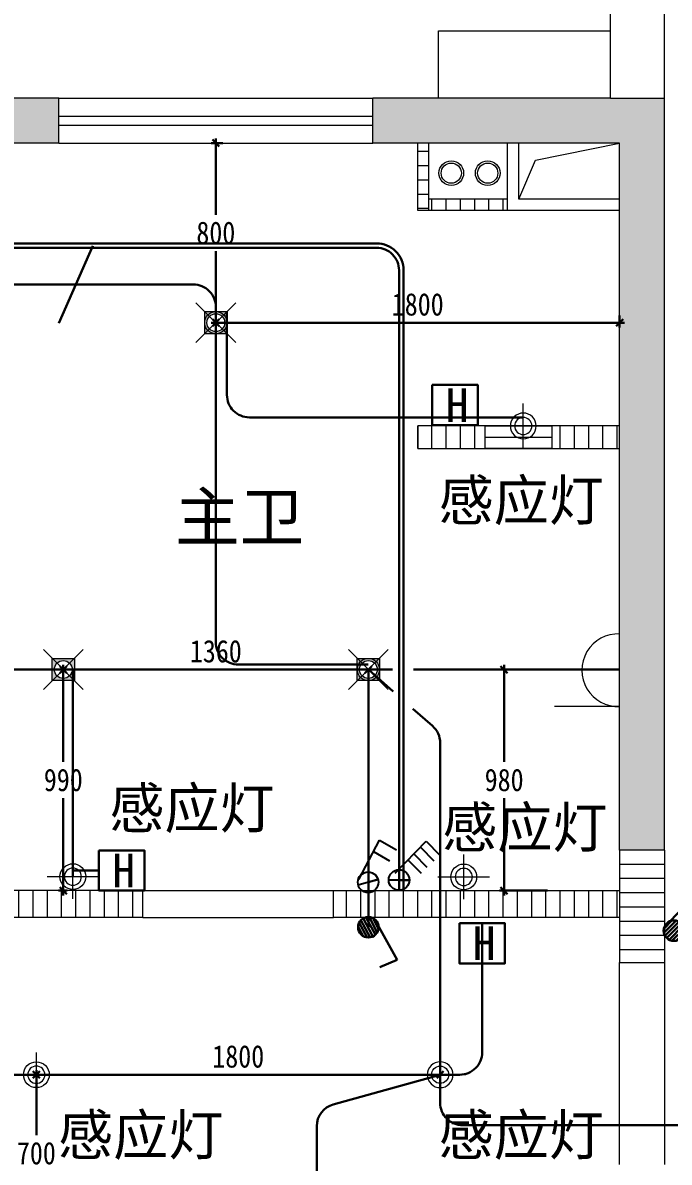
# Model space of a CAD drawing. Header units: millimetres. Extents: x -41640 to 3079702, y -5257903 to 68462.
# Drawn here: x 10322 to 13204, y 44881 to 49956 of the extents above; entities that cross this region are included whole.
import ezdxf

# ---------------------------------------------------------------- set-up
doc = ezdxf.new("R2010")
doc.units = ezdxf.units.MM
doc.header["$LTSCALE"] = 10
doc.linetypes.add('ACAD_ISO04W100', pattern=[30.5, 24, -3, 0.5, -3])
doc.linetypes.add('CONTINOUS', pattern=[0])
doc.layers.get('0').update_dxf_attribs({"color": 255})
doc.layers.get('Defpoints').update_dxf_attribs({"color": 255})
for name, color, linetype, lineweight in [('1灯位开关布线图', 1, 'Continuous', 30), ('1灯位开关布置图', 5, 'Continuous', 30), ('1灯具', 2, 'Continuous', 30), ('1综合天花【灯具图层】', 50, 'Continuous', 13), ('标注', 250, 'Continuous', 0), ('浅线', 251, 'CONTINOUS', 0), ('灯具', 52, 'Continuous', 0)]:
    doc.layers.add(name, color=color, linetype=linetype, lineweight=lineweight)
doc.layers.add('2323', color=4, linetype='Continuous')
doc.layers.add('A轴线', color=82, linetype='ACAD_ISO04W100')
doc.styles.add('(图框)宋体', font='', dxfattribs={"width": 0.8})
doc.styles.get("Standard").update_dxf_attribs({"font": ''})
doc.styles.add('夏建东', font='', dxfattribs={"width": 0.85})
doc.styles.add('宋体', font='', dxfattribs={"height": 2.5})
doc.styles.add('标注', font='', dxfattribs={"height": 60})
doc.styles.add('邓林', font='simhei.ttf')
doc.styles.get('(图框)宋体').set_extended_font_data('SimSun')
doc.styles.get('Standard').set_extended_font_data('SimSun')
doc.styles.get('夏建东').set_extended_font_data('SimSun')
doc.styles.get('宋体').set_extended_font_data('SimSun')
doc.styles.get('标注').set_extended_font_data('SimSun')
doc.dimstyles.new('g', dxfattribs={"dimtxt": 100, "dimasz": 31, "dimexe": 21, "dimexo": 30, "dimgap": 31, "dimtad": 1, "dimtih": 1, "dimtoh": 1, "dimdec": 0, "dimrnd": 10, "dimdsep": 46, "dimtxsty": '夏建东', "dimblk": 'OBLIQUE', "dimcen": 2.5, "dimdle": 21, "dimclrd": 5, "dimclre": 5, "dimclrt": 5, "dimadec": 0, "dimazin": 0, "dimtfac": 1, "dimtdec": 0, "dimtmove": 2, "dimatfit": 3, "dimldrblk": 'DOT', "dimfxl": 300, "dimlwd": -1, "dimlwe": -1, "dimarcsym": 1})
doc.dimstyles.get("Standard").update_dxf_attribs({"dimtxt": 0.18, "dimasz": 0.18, "dimexe": 0.18, "dimexo": 0.0625, "dimgap": 0.09, "dimtad": 0, "dimtih": 1, "dimtoh": 1, "dimdec": 4, "dimzin": 0, "dimdsep": 46, "dimtxsty": 'Standard', "dimcen": 0.09, "dimadec": 0, "dimazin": 0, "dimtfac": 1, "dimtdec": 4, "dimtofl": 0, "dimtmove": 0, "dimatfit": 3, "dimfxl": 1, "dimtolj": 1, "dimtzin": 0, "dimarcsym": 0})
pattern_1 = [(180, (-3246102.35, 3453682.334), (-1e-14, -63.5), [])]
pattern_2 = [(90, (-3246102.35, 3453682.334), (-63.5, 1e-14), [])]

# ---------------------------------------------------------------- blocks, each defined once
blk = doc.blocks.new('_Oblique')
at = {"color": 0, "linetype": 'ByBlock', "lineweight": -2}
blk.add_line((-0.5, -0.5), (0.5, 0.5), dxfattribs=at)
blk = doc.blocks.new('*D194')
at = {"layer": '1灯位开关布置图', "color": 5}
for p, q in [((11182.6, 48652), (11182.6, 48599.4)), ((12982.6, 48652), (12982.6, 48599.4)), ((11161.6, 48620.4), (13003.6, 48620.4))]:
    blk.add_line(p, q, dxfattribs=at)
at = {"layer": 'Defpoints', "color": 0, "lineweight": 30}
for p in [(11182.6, 48682), (12982.6, 48682), (12982.6, 48620.4)]:
    blk.add_point(p, dxfattribs=at)
at = {"layer": '1灯位开关布置图', "color": 5, "xscale": 31, "yscale": 31, "zscale": 31, "rotation": 180}
blk.add_blockref('_Oblique', (11182.6, 48620.4), dxfattribs=at)
at = {"layer": '1灯位开关布置图', "color": 5, "xscale": 31, "yscale": 31, "zscale": 31}
blk.add_blockref('_Oblique', (12982.6, 48620.4), dxfattribs=at)
at = {"layer": '1灯位开关布置图', "color": 5, "insert": (12082.6, 48701.4), "char_height": 100, "attachment_point": 5, "style": '夏建东'}
blk.add_mtext('1800', dxfattribs=at)
blk = doc.blocks.new('_Dot')
at = {"color": 0, "linetype": 'ByBlock', "lineweight": -2}
blk.add_line((-0.5, 0), (-1, 0), dxfattribs=at)
at = {"color": 0, "linetype": 'ByBlock', "const_width": 0.5}
blk.add_lwpolyline([(-0.25, 0, 1), (0.25, 0, 1)], format="xyb", close=True, dxfattribs=at)
blk = doc.blocks.new('*D195')
at = {"layer": '1灯位开关布置图', "color": 5}
for p, q in [((11182.6, 49441.4), (11182.6, 49101.4)), ((11214.2, 49420.4), (11161.6, 49420.4)), ((11182.6, 48599.4), (11182.6, 48939.4)), ((11214.2, 48620.4), (11161.6, 48620.4))]:
    blk.add_line(p, q, dxfattribs=at)
at = {"layer": 'Defpoints', "color": 0, "lineweight": 30}
for p in [(11182.6, 49420.4), (11244.2, 49420.4), (11244.2, 48620.4)]:
    blk.add_point(p, dxfattribs=at)
at = {"layer": '1灯位开关布置图', "color": 5, "xscale": 31, "yscale": 31, "zscale": 31}
for p, rotation in [((11182.6, 49420.4), 90), ((11182.6, 48620.4), 270)]:
    blk.add_blockref('_Oblique', p, dxfattribs=dict(at, rotation=rotation))
at = {"layer": '1灯位开关布置图', "color": 5, "insert": (11182.6, 49020.4), "char_height": 100, "attachment_point": 5, "style": '夏建东'}
blk.add_mtext('800', dxfattribs=at)
blk = doc.blocks.new('*D360')
at = {"layer": '1灯位开关布置图', "color": 5}
for p, q in [((10481.6, 47075.4), (11883.6, 47075.4)), ((10502.6, 47045.4), (10502.6, 47054.4)), ((11862.6, 47045.4), (11862.6, 47054.4))]:
    blk.add_line(p, q, dxfattribs=at)
at = {"layer": 'Defpoints', "color": 0, "lineweight": 30}
for p in [(10502.6, 47075.4), (11862.6, 47075.4), (11862.6, 47075.4)]:
    blk.add_point(p, dxfattribs=at)
at = {"layer": '1灯位开关布置图', "color": 5, "xscale": 31, "yscale": 31, "zscale": 31, "rotation": 180}
blk.add_blockref('_Oblique', (10502.6, 47075.4), dxfattribs=at)
at = {"layer": '1灯位开关布置图', "color": 5, "xscale": 31, "yscale": 31, "zscale": 31}
blk.add_blockref('_Oblique', (11862.6, 47075.4), dxfattribs=at)
at = {"layer": '1灯位开关布置图', "color": 5, "insert": (11182.6, 47156.4), "char_height": 100, "attachment_point": 5, "style": '夏建东'}
blk.add_mtext('1360', dxfattribs=at)
blk = doc.blocks.new('*D361')
at = {"layer": '1灯位开关布置图', "color": 5}
for p, q in [((10523.6, 47075.4), (9261.6, 47075.4)), ((9282.6, 47045.4), (9282.6, 47054.4)), ((10502.6, 47045.4), (10502.6, 47054.4))]:
    blk.add_line(p, q, dxfattribs=at)
at = {"layer": 'Defpoints', "color": 0, "lineweight": 30}
for p in [(9282.6, 47075.4), (9282.6, 47075.4), (10502.6, 47075.4)]:
    blk.add_point(p, dxfattribs=at)
at = {"layer": '1灯位开关布置图', "color": 5, "xscale": 31, "yscale": 31, "zscale": 31, "rotation": 180}
blk.add_blockref('_Oblique', (9282.6, 47075.4), dxfattribs=at)
at = {"layer": '1灯位开关布置图', "color": 5, "xscale": 31, "yscale": 31, "zscale": 31}
blk.add_blockref('_Oblique', (10502.6, 47075.4), dxfattribs=at)
at = {"layer": '1灯位开关布置图', "color": 5, "insert": (9892.6, 47156.4), "char_height": 100, "attachment_point": 5, "style": '夏建东'}
blk.add_mtext('1220', dxfattribs=at)
blk = doc.blocks.new('*D196')
at = {"layer": '1灯位开关布置图', "color": 5}
for p, q in [((10519.9, 47075.4), (10481.6, 47075.4)), ((10502.6, 47096.4), (10502.6, 46663.9)), ((10502.6, 46069.4), (10502.6, 46501.9)), ((10519.9, 46090.4), (10481.6, 46090.4))]:
    blk.add_line(p, q, dxfattribs=at)
at = {"layer": 'Defpoints', "color": 0, "lineweight": 30}
for p in [(10549.9, 47075.4), (10502.6, 46090.4), (10549.9, 46090.4)]:
    blk.add_point(p, dxfattribs=at)
at = {"layer": '1灯位开关布置图', "color": 5, "xscale": 31, "yscale": 31, "zscale": 31}
for p, rotation in [((10502.6, 47075.4), 90), ((10502.6, 46090.4), 270)]:
    blk.add_blockref('_Oblique', p, dxfattribs=dict(at, rotation=rotation))
at = {"layer": '1灯位开关布置图', "color": 5, "insert": (10502.6, 46582.9), "char_height": 100, "attachment_point": 5, "style": '夏建东'}
blk.add_mtext('990', dxfattribs=at)
blk = doc.blocks.new('*D362')
at = {"layer": '1灯位开关布置图', "color": 5}
for p, q in [((9561.6, 45270.4), (10403.6, 45270.4)), ((9582.6, 45240.4), (9582.6, 45249.4)), ((10382.6, 45240.4), (10382.6, 45249.4))]:
    blk.add_line(p, q, dxfattribs=at)
at = {"layer": 'Defpoints', "color": 0, "lineweight": 30}
for p in [(9582.6, 45270.4), (10382.6, 45270.4), (10382.6, 45270.4)]:
    blk.add_point(p, dxfattribs=at)
at = {"layer": '1灯位开关布置图', "color": 5, "xscale": 31, "yscale": 31, "zscale": 31, "rotation": 180}
blk.add_blockref('_Oblique', (9582.6, 45270.4), dxfattribs=at)
at = {"layer": '1灯位开关布置图', "color": 5, "xscale": 31, "yscale": 31, "zscale": 31}
blk.add_blockref('_Oblique', (10382.6, 45270.4), dxfattribs=at)
at = {"layer": '1灯位开关布置图', "color": 5, "insert": (9982.6, 45351.4), "char_height": 100, "attachment_point": 5, "style": '夏建东'}
blk.add_mtext('800', dxfattribs=at)
blk = doc.blocks.new('*D363')
at = {"layer": '1灯位开关布置图', "color": 5}
for p, q in [((10382.6, 45291.4), (10382.6, 45001.4)), ((10352.6, 45270.4), (10361.6, 45270.4)), ((10382.6, 44549.4), (10382.6, 44839.4)), ((10352.6, 44570.4), (10361.6, 44570.4))]:
    blk.add_line(p, q, dxfattribs=at)
at = {"layer": 'Defpoints', "color": 0, "lineweight": 30}
for p in [(10382.6, 45270.4), (10382.6, 44570.4), (10382.6, 44570.4)]:
    blk.add_point(p, dxfattribs=at)
at = {"layer": '1灯位开关布置图', "color": 5, "xscale": 31, "yscale": 31, "zscale": 31}
for p, rotation in [((10382.6, 45270.4), 90), ((10382.6, 44570.4), 270)]:
    blk.add_blockref('_Oblique', p, dxfattribs=dict(at, rotation=rotation))
at = {"layer": '1灯位开关布置图', "color": 5, "insert": (10382.6, 44920.4), "char_height": 100, "attachment_point": 5, "style": '夏建东'}
blk.add_mtext('700', dxfattribs=at)
blk = doc.blocks.new('g')
at = {"layer": '标注', "color": 2, "linetype": 'ByBlock'}
for p, q in [((2651941.9, -3543612.5), (2651941.9, -3543413.8)), ((2652056.8, -3543513.2), (2651827, -3543513.2))]:
    blk.add_line(p, q, dxfattribs=at)
for major_axis, start_param, end_param in [((2.2, 57.4), 0.823782, 7.106967), ((3.2, 38.1), 0.868899, 7.152084)]:
    blk.add_ellipse((2651941.9, -3543513.2), major_axis=major_axis, ratio=1, start_param=start_param, end_param=end_param, dxfattribs=at)
blk = doc.blocks.new('rtjhrtjhrtjh')
at = {"layer": '1综合天花【灯具图层】'}
h = blk.add_hatch(color=256, dxfattribs=at)
h.paths.add_polyline_path([(3071100.9, -5275115.1, -0.414214), (3071044.7, -5275115.1), (3071023.3, -5275136.5), (3071122.3, -5275136.5)])
h.paths.add_polyline_path([(3071122.3, -5275037.6), (3071100.9, -5275059, -0.198912), (3071112.5, -5275087, -0.198912), (3071100.9, -5275115.1), (3071122.3, -5275136.5)])
h.paths.add_polyline_path([(3071122.3, -5275037.6), (3071023.3, -5275037.6), (3071044.7, -5275059, -0.414214), (3071100.9, -5275059)])
h.paths.add_polyline_path([(3071033.1, -5275087, -0.198912), (3071044.7, -5275059), (3071023.3, -5275037.6), (3071023.3, -5275136.5), (3071044.7, -5275115.1, -0.198912)])
at = {"layer": '1综合天花【灯具图层】', "lineweight": 15}
for p, q in [((3071161.3, -5274998.5), (3070984.2, -5275175.6)), ((3070984.2, -5274998.5), (3071161.3, -5275175.6))]:
    blk.add_line(p, q, dxfattribs=at)
blk.add_lwpolyline([(3071023.3, -5275037.6), (3071122.3, -5275037.6), (3071122.3, -5275136.5), (3071023.3, -5275136.5)], close=True, dxfattribs=at)
blk.add_circle((3071072.8, -5275087), 39.7, dxfattribs=at)
blk = doc.blocks.new('wqdsaaa')
at = {"layer": '灯具', "color": 2, "lineweight": 15}
for p, q in [((920092.9, -839920.4), (920092.9, -839447.6)), ((920092.9, -839690.8), (919802, -839690.8)), ((920092.9, -839855.6), (919802, -839855.6))]:
    blk.add_line(p, q, dxfattribs=at)
blk.add_arc((920086, -839694.1), 161.7, 87.57, 272.43, dxfattribs=at)
blk = doc.blocks.new('*D409')
at = {"layer": '1灯位开关布置图', "color": 5}
for p, q in [((12661.7, 47075.4), (12446.8, 47075.4)), ((12467.8, 47096.4), (12467.8, 46663.9)), ((12467.8, 46069.4), (12467.8, 46501.9)), ((12661.7, 46090.4), (12446.8, 46090.4))]:
    blk.add_line(p, q, dxfattribs=at)
at = {"layer": 'Defpoints', "color": 0, "lineweight": 30}
for p in [(12691.7, 47075.4), (12467.8, 46090.4), (12691.7, 46090.4)]:
    blk.add_point(p, dxfattribs=at)
at = {"layer": '1灯位开关布置图', "color": 5, "xscale": 31, "yscale": 31, "zscale": 31}
for p, rotation in [((12467.8, 47075.4), 90), ((12467.8, 46090.4), 270)]:
    blk.add_blockref('_Oblique', p, dxfattribs=dict(at, rotation=rotation))
at = {"layer": '1灯位开关布置图', "color": 5, "insert": (12467.8, 46582.9), "char_height": 100, "attachment_point": 5, "style": '夏建东'}
blk.add_mtext('980', dxfattribs=at)
blk = doc.blocks.new('单联开关')
at = {"layer": '1灯位开关布线图', "ltscale": 20}
h = blk.add_hatch(dxfattribs=at)
h.set_pattern_fill('ANSI31', scale=74.1312, style=0)
h.set_pattern_definition([(45, (21613.222, 82357.129), (-6.5523343, 6.5523343), [])])
h.paths.add_polyline_path([(88461.9, 78148.4, 1), (88395.2, 78148.4, 1)])
at = {"layer": '1灯位开关布线图', "color": 7}
for p, q in [((88402.4, 78164.9), (88502.9, 78268.3)), ((88502.9, 78268.3), (88541.3, 78221))]:
    blk.add_line(p, q, dxfattribs=at)
blk.add_circle((88428.5, 78148.4), 33.4, dxfattribs=at)
blk = doc.blocks.new('双联防水')
at = {"layer": '2323', "color": 0}
for p, q in [((88190.6, 77887.1), (88291.1, 77990.5)), ((88291.1, 77990.5), (88334.8, 77945.8)), ((88261.5, 77960.9), (88303.4, 77917.7))]:
    blk.add_line(p, q, dxfattribs=at)
blk.add_circle((88216.8, 77870.6), 33.4, dxfattribs=at)
at = {"layer": 'A轴线', "color": 0, "linetype": 'ByBlock'}
for p, q in [((88250.1, 77870.6), (88183.4, 77870.6)), ((88216.8, 77870.6), (88250.1, 77870.6))]:
    blk.add_line(p, q, dxfattribs=at)
blk = doc.blocks.new('_ArchTick')
at = {"color": 0, "linetype": 'ByBlock', "const_width": 0.15}
blk.add_lwpolyline([(-0.5, -0.5), (0.5, 0.5)], dxfattribs=at)
blk = doc.blocks.new('*D561')
at = {"color": 250, "lineweight": -2}
for p, q in [((-36158.7, 46246.5), (-36316.1, 46246.5)), ((-36286.1, 46276.5), (-36286.1, 45616.5)), ((-36136.1, 45646.5), (-36316.1, 45646.5))]:
    blk.add_line(p, q, dxfattribs=at)
at = {"layer": 'Defpoints', "color": 0, "lineweight": 30}
for p in [(-36128.7, 46246.5), (-36286.1, 45646.5), (3064961.4, 45646.5)]:
    blk.add_point(p, dxfattribs=at)
at = {"color": 250, "lineweight": -2, "xscale": 30, "yscale": 30, "zscale": 30}
for p, rotation in [((-36286.1, 46246.5), 90), ((-36286.1, 45646.5), 270)]:
    blk.add_blockref('_ArchTick', p, dxfattribs=dict(at, rotation=rotation))
at = {"color": 45, "insert": (-36381.1, 45946.5), "char_height": 150, "attachment_point": 5, "rotation": 90, "style": '(图框)宋体', "bg_fill": 3, "box_fill_scale": 1.1, "bg_fill_color": 256, "bg_fill_true_color": 13158600, "bg_fill_transparency": 5547808}
blk.add_mtext('600', dxfattribs=at)
blk = doc.blocks.new('DOT')
at = {"color": 0, "linetype": 'ByBlock'}
blk.add_line((-0.35, 0), (-1, 0), dxfattribs=at)
at = {"color": 0, "linetype": 'ByBlock', "const_width": 0.35}
blk.add_lwpolyline([(-0.175, 0, 1), (0.175, 0, 1)], format="xyb", close=True, dxfattribs=at)
blk = doc.blocks.new('*D564')
at = {"color": 250, "lineweight": -2}
for p, q in [((-28380.4, 49097), (-28380.4, 47127)), ((-28231.1, 49067), (-28410.4, 49067)), ((-28230.4, 47157), (-28410.4, 47157))]:
    blk.add_line(p, q, dxfattribs=at)
at = {"layer": 'Defpoints', "color": 0, "lineweight": 30}
for p in [(-28201.1, 49067), (-28380.4, 47157), (3072889, 47157)]:
    blk.add_point(p, dxfattribs=at)
at = {"color": 250, "lineweight": -2, "xscale": 30, "yscale": 30, "zscale": 30}
for p, rotation in [((-28380.4, 49067), 90), ((-28380.4, 47157), 270)]:
    blk.add_blockref('_ArchTick', p, dxfattribs=dict(at, rotation=rotation))
at = {"color": 45, "insert": (-28475.4, 48112), "char_height": 150, "attachment_point": 5, "rotation": 90, "style": '(图框)宋体', "bg_fill": 3, "box_fill_scale": 1.1, "bg_fill_color": 256, "bg_fill_true_color": 13158600, "bg_fill_transparency": 5547292}
blk.add_mtext('1910', dxfattribs=at)
blk = doc.blocks.new('*D565')
at = {"color": 250, "lineweight": -2}
for p, q in [((-29982.3, 49097), (-29982.3, 47127)), ((-30132.3, 49067), (-29952.3, 49067)), ((-29832.3, 47157), (-30012.3, 47157))]:
    blk.add_line(p, q, dxfattribs=at)
at = {"layer": 'Defpoints', "color": 0, "lineweight": 30}
for p in [(-30241.1, 49067), (-29982.3, 47157), (3070849, 47157)]:
    blk.add_point(p, dxfattribs=at)
at = {"color": 250, "lineweight": -2, "xscale": 30, "yscale": 30, "zscale": 30}
for p, rotation in [((-29982.3, 49067), 90), ((-29982.3, 47157), 270)]:
    blk.add_blockref('_ArchTick', p, dxfattribs=dict(at, rotation=rotation))
at = {"color": 45, "insert": (-30077.3, 48112), "char_height": 150, "attachment_point": 5, "rotation": 90, "style": '(图框)宋体', "bg_fill": 3, "box_fill_scale": 1.1, "bg_fill_color": 256, "bg_fill_true_color": 13158600, "bg_fill_transparency": 15090400}
blk.add_mtext('1910', dxfattribs=at)
blk = doc.blocks.new('*D571')
at = {"color": 250, "lineweight": -2}
for p, q in [((-25860, 45177), (-25860, 47487)), ((-25710, 47457), (-25890, 47457)), ((-25710, 45207), (-25890, 45207))]:
    blk.add_line(p, q, dxfattribs=at)
at = {"layer": 'Defpoints', "color": 0, "lineweight": 30}
for p in [(-25860, 47457), (3075618.7, 47457), (-25471.3, 45207)]:
    blk.add_point(p, dxfattribs=at)
at = {"color": 250, "lineweight": -2, "xscale": 30, "yscale": 30, "zscale": 30}
for p, rotation in [((-25860, 47457), 90), ((-25860, 45207), 270)]:
    blk.add_blockref('_ArchTick', p, dxfattribs=dict(at, rotation=rotation))
at = {"color": 45, "insert": (-25955, 46332), "char_height": 150, "attachment_point": 5, "rotation": 90, "style": '(图框)宋体', "bg_fill": 3, "box_fill_scale": 1.1, "bg_fill_color": 256, "bg_fill_true_color": 13158600, "bg_fill_transparency": 15130364}
blk.add_mtext('2250', dxfattribs=at)
blk = doc.blocks.new('*D572')
at = {"color": 250, "lineweight": -2}
for p, q in [((-25860, 47427), (-25860, 48987)), ((-25710, 48957), (-25890, 48957)), ((-25710, 47457), (-25890, 47457))]:
    blk.add_line(p, q, dxfattribs=at)
at = {"layer": 'Defpoints', "color": 0, "lineweight": 30}
for p in [(-25860, 48957), (-25671.3, 48957), (3075418.7, 47457)]:
    blk.add_point(p, dxfattribs=at)
at = {"color": 250, "lineweight": -2, "xscale": 30, "yscale": 30, "zscale": 30}
for p, rotation in [((-25860, 48957), 90), ((-25860, 47457), 270)]:
    blk.add_blockref('_ArchTick', p, dxfattribs=dict(at, rotation=rotation))
at = {"color": 45, "insert": (-25955, 48207), "char_height": 150, "attachment_point": 5, "rotation": 90, "style": '(图框)宋体', "bg_fill": 3, "box_fill_scale": 1.1, "bg_fill_color": 256, "bg_fill_true_color": 13158600, "bg_fill_transparency": 15126992}
blk.add_mtext('1500', dxfattribs=at)
blk = doc.blocks.new('*D686')
at = {"layer": '1灯位开关布置图', "color": 5}
for p, q in [((10382.6, 45270.4), (10382.6, 45291.4)), ((12182.6, 45270.4), (12182.6, 45291.4)), ((10361.6, 45270.4), (12203.6, 45270.4))]:
    blk.add_line(p, q, dxfattribs=at)
at = {"layer": 'Defpoints', "color": 0, "linetype": 'Continuous', "lineweight": 30}
for p in [(10382.6, 45270.4), (12182.6, 45270.4), (12182.6, 45270.4)]:
    blk.add_point(p, dxfattribs=at)
at = {"layer": '1灯位开关布置图', "color": 5, "linetype": 'Continuous', "xscale": 31, "yscale": 31, "zscale": 31, "rotation": 180}
blk.add_blockref('_Oblique', (10382.6, 45270.4), dxfattribs=at)
at = {"layer": '1灯位开关布置图', "color": 5, "linetype": 'Continuous', "xscale": 31, "yscale": 31, "zscale": 31}
blk.add_blockref('_Oblique', (12182.6, 45270.4), dxfattribs=at)
at = {"layer": '1灯位开关布置图', "color": 5, "linetype": 'Continuous', "lineweight": 30, "insert": (11282.6, 45351.4), "char_height": 100, "attachment_point": 5, "style": '夏建东'}
blk.add_mtext('1800', dxfattribs=at)
blk = doc.blocks.new('四联防水')
at = {"layer": '2323', "color": 0}
for p, q in [((88184.4, 77381.5), (88284.9, 77485)), ((88266, 77465.5), (88309.1, 77422)), ((88284.9, 77485), (88327.7, 77441.4)), ((88244.9, 77443.8), (88287.2, 77400.9)), ((88226.6, 77423.7), (88268.5, 77381.4))]:
    blk.add_line(p, q, dxfattribs=at)
blk.add_circle((88196.8, 77359.3), 33.4, dxfattribs=at)
at = {"layer": 'A轴线', "color": 0, "linetype": 'ByBlock'}
for p, q in [((88230.1, 77359.3), (88163.4, 77359.3)), ((88196.8, 77359.3), (88230.1, 77359.3))]:
    blk.add_line(p, q, dxfattribs=at)

msp = doc.modelspace()

# ---------------------------------------------------------------- hatches: boundary and pattern name
at = {"layer": '浅线'}
h = msp.add_hatch(color=256, dxfattribs=at)
h.paths.add_polyline_path([(7667.6, 49620.4), (2742.3, 49620.4), (2742.3, 48290.4), (2982.3, 48290.4), (2982.3, 49420.4), (7667.6, 49420.4)])
h.paths.add_polyline_path([(10482.6, 49620.4), (8997.6, 49620.4), (8997.6, 49420.4), (10482.6, 49420.4)])
h = msp.add_hatch(color=256, dxfattribs=at)
h.paths.add_polyline_path([(12583, 49620.4), (12880.9, 49620.4)], flags=16)
h.paths.add_polyline_path([(13182.6, 49620.4), (11882.6, 49620.4), (11882.6, 49420.4), (12982.6, 49420.4), (12982.6, 46270.4), (13182.6, 46270.4)])
h = msp.add_hatch(dxfattribs=at)
h.set_pattern_fill('ANSI31', color=256, scale=20, angle=135, style=0)
h.set_pattern_definition(pattern_1)
h.paths.add_polyline_path([(12132.6, 49420.4), (12082.6, 49420.4), (12082.6, 49120.4), (12132.6, 49120.4)])
h = msp.add_hatch(dxfattribs=at)
h.set_pattern_fill('ANSI31', color=256, scale=20, angle=45, style=0)
h.set_pattern_definition(pattern_2)
h.paths.add_polyline_path([(12482.6, 49170.4), (12132.6, 49170.4), (12132.6, 49120.4), (12482.6, 49120.4)])
h = msp.add_hatch(dxfattribs=at)
h.set_pattern_fill('ANSI31', color=256, scale=20, angle=45, style=0)
h.set_pattern_definition(pattern_2)
h.paths.add_polyline_path([(12382.6, 48160.4), (12082.6, 48160.4), (12082.6, 48060.4), (12382.6, 48060.4)])
h.paths.add_polyline_path([(12982.6, 48160.4), (12682.6, 48160.4), (12682.6, 48060.4), (12982.6, 48060.4)])
h = msp.add_hatch(dxfattribs=at)
h.set_pattern_fill('ANSI31', color=256, scale=20, angle=135, style=0)
h.set_pattern_definition(pattern_1)
h.paths.add_polyline_path([(13182.6, 46270.4), (12982.6, 46270.4), (12982.6, 45770.4), (13182.6, 45770.4)])
h.paths.add_polyline_path([(13182.6, 44870.4), (12982.6, 44870.4), (12982.6, 44570.4), (13182.6, 44570.4)])
h = msp.add_hatch(dxfattribs=at)
h.set_pattern_fill('ANSI31', color=256, scale=20, angle=45, style=0)
h.set_pattern_definition(pattern_2)
h.paths.add_polyline_path([(10857.6, 46090.4), (9282.6, 46090.4), (9282.6, 45970.4), (10857.6, 45970.4)])
h.paths.add_polyline_path([(12982.6, 46090.4), (11707.6, 46090.4), (11707.6, 45970.4), (12982.6, 45970.4)])

# ---------------------------------------------------------------- linework, layer by layer
at = {"layer": '1灯位开关布线图', "linetype": 'Continuous', "lineweight": 30}
for points in [[(10483.5, 48618.2), (10634.1, 48962.7)], [(11970.7, 47075.4), (10502.6, 47075.4)], [(11862.6, 45927.5), (11862.6, 47075.4)], [(12982.6, 47075.4), (12063.5, 47075.4)], [(10382.6, 45270.4), (12182.6, 45270.4), (12182.6, 45270.4)]]:
    msp.add_lwpolyline(points, dxfattribs=at)
msp.add_lwpolyline([(11862.2, 47097.4), (11282.6, 47097.4, -0.414214), (11182.6, 47197.4), (11182.6, 48690.4, 0.414214), (11082.6, 48790.4), (9732.6, 48790.4)], format="xyb", dxfattribs=at)
at = {"layer": '1灯具', "lineweight": 15}
for centre in [(11182.6, 48620.4), (11862.6, 47075.4), (11862.6, 47075.4)]:
    msp.add_circle(centre, 49.6, dxfattribs=at)
at = {"layer": '浅线'}
for p, q in [((12942.6, 49620.4), (12942.6, 50020.4)), ((13182.6, 46270.4), (13182.6, 50020.4)), ((10482.6, 49620.4), (8997.6, 49620.4)), ((10482.6, 49420.4), (10482.6, 49620.4)), ((11882.6, 49420.4), (11882.6, 49620.4)), ((12942.6, 49620.4), (11882.6, 49620.4)), ((10482.6, 49500.4), (11882.6, 49500.4)), ((10482.6, 49420.4), (8997.6, 49420.4)), ((10482.6, 49420.4), (11882.6, 49420.4)), ((12982.6, 49420.4), (11882.6, 49420.4)), ((12482.6, 49120.4), (12482.6, 49420.4)), ((12532.6, 49170.4), (12532.6, 49420.4)), ((12982.6, 46270.4), (12982.6, 49420.4)), ((12982.6, 49170.4), (12532.6, 49170.4)), ((12982.6, 49120.4), (12482.6, 49120.4)), ((13182.6, 46270.4), (12982.6, 46270.4)), ((10857.6, 46090.4), (9282.6, 46090.4)), ((10857.6, 45970.4), (10857.6, 46090.4)), ((11707.6, 45970.4), (11707.6, 46090.4)), ((11707.6, 46090.4), (12982.6, 46090.4)), ((10857.6, 45970.4), (9162.6, 45970.4)), ((12982.6, 45970.4), (11707.6, 45970.4))]:
    msp.add_line(p, q, dxfattribs=at)
at = {"layer": '浅线', "ltscale": 0.5}
for p, q in [((10482.6, 49620.4), (11882.6, 49620.4)), ((12942.6, 49620.4), (13182.6, 49620.4)), ((13122.8, 49620.4), (13182.6, 49620.4)), ((10482.6, 49540.4), (11882.6, 49540.4)), ((12132.6, 49120.4), (12132.6, 49420.4)), ((12482.6, 49170.4), (12132.6, 49170.4))]:
    msp.add_line(p, q, dxfattribs=at)
at = {"layer": '浅线'}
for points in [[(12174.6, 49620.4), (12174.6, 49920.4)], [(12174.6, 49920.4), (12942.6, 49920.4)]]:
    msp.add_lwpolyline(points, dxfattribs=at)
at = {"layer": '浅线', "ltscale": 0.5}
for points in [[(12482.6, 49120.4), (12082.6, 49120.4), (12082.6, 49420.4)], [(12532.6, 49170.4), (12608.2, 49344.5), (12982.6, 49420.4)], [(12982.6, 48160.4), (12082.6, 48160.4), (12082.6, 48060.4), (12982.6, 48060.4)], [(12382.6, 48060.4), (12382.6, 48160.4)], [(12382.6, 48160.4), (12682.6, 48160.4)], [(12682.6, 48060.4), (12682.6, 48160.4)], [(12382.6, 48110.4), (12682.6, 48110.4)], [(12682.6, 48060.4), (12382.6, 48060.4)], [(12982.6, 46270.4), (12982.6, 45770.4)], [(10857.6, 46090.4), (11707.6, 46090.4)], [(10857.6, 45970.4), (11707.6, 45970.4)], [(12982.6, 45770.4), (13182.6, 45770.4)], [(12982.6, 44870.4), (12982.6, 45770.4)], [(13182.6, 45770.4), (13182.6, 44870.4)]]:
    msp.add_lwpolyline(points, dxfattribs=at)
at = {"layer": '浅线', "ltscale": 0.5, "elevation": 0}
msp.add_lwpolyline([(13182.6, 46270.4), (13182.6, 45770.4)], dxfattribs=at)
at = {"layer": '浅线'}
for centre, radius in [((12232.2, 49286.7, 0), 55), ((12394.6, 49286.7, 0), 55), ((12232.2, 49286.7, 0), 45), ((12394.6, 49286.7, 0), 45)]:
    msp.add_circle(centre, radius, dxfattribs=at)

# ---------------------------------------------------------------- block references
at = {"layer": '1灯位开关布线图', "color": 7, "zscale": 1.374053990399716}
for name, p, xscale, yscale, rotation in [('双联防水', (-74053.8, -90840.1), 1.374053990467764, 1.37405399046829, 16.46591539049665), ('单联开关', (-55910.9, 193239.5), 1.374053990475577, 1.374053990469633, 253.2370875265698)]:
    msp.add_blockref(name, p, dxfattribs=dict(at, xscale=xscale, yscale=yscale, rotation=rotation))
at = {"layer": '1灯位开关布线图', "color": 7, "xscale": 1.374053990468383, "yscale": 1.374053990468383, "zscale": 1.374053990399716}
msp.add_blockref('单联开关', (-108280.8, -61468.1), dxfattribs=at)
at = {"layer": '1灯具'}
for name, p in [('rtjhrtjhrtjh', (-3059890.2, 5323707.5)), ('wqdsaaa', (-907110.3, 886766.3)), ('rtjhrtjhrtjh', (-3060570.2, 5322162.5)), ('rtjhrtjhrtjh', (-3059210.2, 5322162.5)), ('rtjhrtjhrtjh', (-3059210.2, 5322162.5)), ('g', (-2639759.3, 3588783.6))]:
    msp.add_blockref(name, p, dxfattribs=at)
at = {"layer": '1灯具', "xscale": -1}
msp.add_blockref('g', (2662324.5, 3588783.6), dxfattribs=at)

# ---------------------------------------------------------------- texts
at = {"layer": '1灯具', "char_height": 180, "width": 2101.718, "attachment_point": 7, "style": '宋体'}
for insert in [(10479.6, 44891), (12175.9, 44891)]:
    msp.add_mtext('{\\C2;感应灯}', dxfattribs=dict(at, insert=insert))

# ---------------------------------------------------------------- dimensions: what is measured, and where the dimension line sits
at = {"layer": '1灯位开关布置图', "color": 250}
for base, p1, p2, picture, middle in [((11182.6, 49420.4), (11244.2, 48620.4), (11244.2, 49420.4), '*D195', (11182.6, 49020.4)), ((10502.6, 46090.4), (10549.9, 47075.4), (10549.9, 46090.4), '*D196', (10502.6, 46582.9)), ((12467.8, 46090.4), (12691.7, 47075.4), (12691.7, 46090.4), '*D409', (12467.8, 46582.9)), ((10382.6, 44570.4), (10382.6, 45270.4), (10382.6, 44570.4), '*D363', (10382.6, 44920.4))]:
    dim = msp.add_linear_dim(base=base, p1=p1, p2=p2, angle=90, dimstyle='g', dxfattribs=at)
    dim.commit()
    dim.dimension.update_dxf_attribs({"geometry": picture, "text_midpoint": middle})
for base, p1, p2, picture, middle in [((12982.6, 48620.4), (11182.6, 48682), (12982.6, 48682), '*D194', (12082.6, 48701.4)), ((9282.6, 47075.4), (10502.6, 47075.4), (9282.6, 47075.4), '*D361', (9892.6, 47156.4)), ((11862.6, 47075.4), (10502.6, 47075.4), (11862.6, 47075.4), '*D360', (11182.6, 47156.4)), ((10382.6, 45270.4), (9582.6, 45270.4), (10382.6, 45270.4), '*D362', (9982.6, 45351.4))]:
    dim = msp.add_linear_dim(base=base, p1=p1, p2=p2, dimstyle='g', dxfattribs=at)
    dim.commit()
    dim.dimension.update_dxf_attribs({"geometry": picture, "text_midpoint": middle})

# ---------------------------------------------------------------- next in the draw order: dimensions: what is measured, and where the dimension line sits
at = {"color": 250}
for base, p1, p2, picture, middle in [((-28380.4, 47157), (-28201.1, 49067), (3072889, 47157), '*D564', (-28475.4, 48112)), ((-36286.1, 45646.5), (-36128.7, 46246.5), (3064961.4, 45646.5), '*D561', (-36381.1, 45946.5))]:
    dim = msp.add_linear_dim(base=base, p1=p1, p2=p2, angle=90, dimstyle='Standard', override={"dimtxt": 150, "dimasz": 30, "dimexe": 30, "dimexo": 30, "dimgap": 20, "dimtad": 1, "dimtih": 0, "dimtoh": 0, "dimdec": 0, "dimzin": 8, "dimdsep": 44, "dimtxsty": '(图框)宋体', "dimblk": 'ArchTick', "dimcen": 0.6, "dimdle": 30, "dimclrd": 250, "dimclre": 250, "dimclrt": 45, "dimtdec": 0, "dimtofl": 1, "dimtmove": 1, "dimldrblk": 'DOT', "dimfxl": 150, "dimfxlon": 1, "dimtfill": 1, "dimtolj": 0, "dimtzin": 8, "dimarcsym": 1}, dxfattribs=at)
    dim.commit()
    dim.dimension.update_dxf_attribs({"geometry": picture, "text_midpoint": middle})

# ---------------------------------------------------------------- next in the draw order: dimensions: what is measured, and where the dimension line sits
dim = msp.add_linear_dim(base=(-29982.3, 47157), p1=(-30241.1, 49067), p2=(3070849, 47157), angle=90, dimstyle='Standard', override={"dimtxt": 150, "dimasz": 30, "dimexe": 30, "dimexo": 30, "dimgap": 20, "dimtad": 1, "dimtih": 0, "dimtoh": 0, "dimdec": 0, "dimzin": 8, "dimdsep": 44, "dimtxsty": '(图框)宋体', "dimblk": 'ArchTick', "dimcen": 0.6, "dimdle": 30, "dimclrd": 250, "dimclre": 250, "dimclrt": 45, "dimtdec": 0, "dimtofl": 1, "dimtmove": 1, "dimldrblk": 'DOT', "dimfxl": 150, "dimfxlon": 1, "dimtfill": 1, "dimtolj": 0, "dimtzin": 8, "dimarcsym": 1}, dxfattribs=at)
dim.commit()
dim.dimension.update_dxf_attribs({"geometry": '*D565', "text_midpoint": (-30077.3, 48112)})

# ---------------------------------------------------------------- next in the draw order: dimensions: what is measured, and where the dimension line sits
dim = msp.add_linear_dim(base=(-25860, 47457), p1=(-25471.3, 45207), p2=(3075618.7, 47457), angle=90, dimstyle='Standard', override={"dimtxt": 150, "dimasz": 30, "dimexe": 30, "dimexo": 30, "dimgap": 20, "dimtad": 1, "dimtih": 0, "dimtoh": 0, "dimdec": 0, "dimzin": 8, "dimdsep": 44, "dimtxsty": '(图框)宋体', "dimblk": 'ArchTick', "dimcen": 0.6, "dimdle": 30, "dimclrd": 250, "dimclre": 250, "dimclrt": 45, "dimtdec": 0, "dimtofl": 1, "dimtmove": 1, "dimldrblk": 'DOT', "dimfxl": 150, "dimfxlon": 1, "dimtfill": 1, "dimtolj": 0, "dimtzin": 8, "dimarcsym": 1}, dxfattribs=at)
dim.commit()
dim.dimension.update_dxf_attribs({"geometry": '*D571', "text_midpoint": (-25955, 46332)})

# ---------------------------------------------------------------- next in the draw order: linework, layer by layer
at = {"layer": '1灯位开关布线图', "linetype": 'Continuous', "lineweight": 30}
for points in [[(10545.4, 46152.8), (10545.4, 47075.4)], [(10661.3, 46179.9), (10545.4, 46179.9)]]:
    msp.add_lwpolyline(points, dxfattribs=at)
at = {"layer": '1灯位开关布线图', "color": 6, "linetype": 'Continuous', "lineweight": 30}
msp.add_lwpolyline([(11973.2, 46978.2), (11862.6, 47075.4)], dxfattribs=at)
for points in [[(12182.6, 45270.4), (12182.6, 46748.8, 0.215617), (12148.6, 46823.9), (12060.9, 46901)], [(11632.6, 43993.7), (11632.6, 45041.8, -0.337013), (11705.8, 45138.2), (12182.6, 45270.4)], [(14332.4, 45045.4), (12282.6, 45045.4, -0.414214), (12182.6, 45145.4), (12182.6, 45270.4)]]:
    msp.add_lwpolyline(points, format="xyb", dxfattribs=at)
at = {"layer": '1灯位开关布线图', "lineweight": 30}
for points in [[(10661.3, 46269.3), (10864, 46269.3), (10864, 46090.4), (10661.3, 46090.4), (10661.3, 46269.3)], [(12268.3, 45945.4), (12471, 45945.4), (12471, 45766.5), (12268.3, 45766.5), (12268.3, 45945.4)]]:
    msp.add_lwpolyline(points, dxfattribs=at)
at = {"layer": '1灯位开关布线图', "linetype": 'Continuous', "lineweight": 30}
msp.add_lwpolyline([(12182.6, 45270.4), (12269.7, 45270.4, 0.414214), (12369.7, 45370.4), (12369.7, 45945.4)], format="xyb", dxfattribs=at)

# ---------------------------------------------------------------- next in the draw order: block references
at = {"layer": '1灯位开关布线图', "color": 7, "xscale": 1.374053990468383, "yscale": 1.374053990468383, "zscale": 1.374053990399716}
msp.add_blockref('四联防水', (-109187.8, -60158.1), dxfattribs=at)
at = {"layer": '1灯具', "xscale": -1}
for p in [(2662487.3, 3589666), (2664229.7, 3589664.7)]:
    msp.add_blockref('g', p, dxfattribs=at)

# ---------------------------------------------------------------- next in the draw order: texts
at = {"layer": '1灯位开关布线图', "lineweight": 30, "char_height": 150, "attachment_point": 1, "style": '标注'}
for insert in [(10721, 46254.7), (12328, 45930.8)]:
    msp.add_mtext_dynamic_manual_height_columns('{\\fSimSun|b0|i0|c134|p2;H}', width=538.3, gutter_width=17.5, heights=[0], dxfattribs=dict(at, insert=insert))
at = {"layer": '1灯具', "char_height": 180, "width": 2101.718, "attachment_point": 7, "style": '宋体'}
for insert in [(10708.2, 46346.7), (12191.9, 46260.9)]:
    msp.add_mtext('{\\C2;感应灯}', dxfattribs=dict(at, insert=insert))

# ---------------------------------------------------------------- next in the draw order: dimensions: what is measured, and where the dimension line sits
at = {"color": 250}
dim = msp.add_linear_dim(base=(-25860, 48957), p1=(3075418.7, 47457), p2=(-25671.3, 48957), angle=90, dimstyle='Standard', override={"dimtxt": 150, "dimasz": 30, "dimexe": 30, "dimexo": 30, "dimgap": 20, "dimtad": 1, "dimtih": 0, "dimtoh": 0, "dimdec": 0, "dimzin": 8, "dimdsep": 44, "dimtxsty": '(图框)宋体', "dimblk": 'ArchTick', "dimcen": 0.6, "dimdle": 30, "dimclrd": 250, "dimclre": 250, "dimclrt": 45, "dimtdec": 0, "dimtofl": 1, "dimtmove": 1, "dimldrblk": 'DOT', "dimfxl": 150, "dimfxlon": 1, "dimtfill": 1, "dimtolj": 0, "dimtzin": 8, "dimarcsym": 1}, dxfattribs=at)
dim.commit()
dim.dimension.update_dxf_attribs({"geometry": '*D572', "text_midpoint": (-25955, 48207)})
at = {"layer": '1灯位开关布置图', "linetype": 'Continuous', "lineweight": 30}
dim = msp.add_linear_dim(base=(12182.6, 45270.4), p1=(10382.6, 45270.4), p2=(12182.6, 45270.4), dimstyle='g', override={"dimfxlon": 1}, dxfattribs=at)
dim.commit()
dim.dimension.update_dxf_attribs({"geometry": '*D686', "text_midpoint": (11282.6, 45351.4)})

# ---------------------------------------------------------------- next in the draw order: linework, layer by layer
at = {"layer": '1灯位开关布线图', "linetype": 'Continuous', "lineweight": 30}
for points in [[(12019.3, 46090.4), (12019.3, 48853.8, 0.414214), (11899.3, 48973.8), (9682.7, 48973.8)], [(11999.3, 46090.4), (11999.3, 48853.8, 0.414214), (11899.3, 48953.8), (9682.7, 48953.8)]]:
    msp.add_lwpolyline(points, format="xyb", dxfattribs=at)
at = {"layer": '1灯位开关布线图', "color": 6, "linetype": 'Continuous', "lineweight": 30}
msp.add_lwpolyline([(12553, 48198.7), (11332, 48198.7, -0.414214), (11232, 48298.7), (11232, 48669.9)], format="xyb", dxfattribs=at)
at = {"layer": '1灯位开关布线图', "lineweight": 30}
msp.add_lwpolyline([(12147.7, 48343), (12350.4, 48343), (12350.4, 48164.1), (12147.7, 48164.1), (12147.7, 48343)], dxfattribs=at)

# ---------------------------------------------------------------- next in the draw order: block references
at = {"layer": '1灯具', "xscale": -1}
msp.add_blockref('g', (2664494.9, 3591673.6), dxfattribs=at)

# ---------------------------------------------------------------- next in the draw order: texts
at = {"layer": '1灯位开关布线图', "lineweight": 30, "insert": (12207.4, 48328.3), "char_height": 150, "attachment_point": 1, "style": '标注'}
msp.add_mtext_dynamic_manual_height_columns('{\\fSimSun|b0|i0|c134|p2;H}', width=538.3, gutter_width=17.5, heights=[0], dxfattribs=at)
at = {"layer": '1灯具', "insert": (12175.9, 47718), "char_height": 180, "width": 2101.718, "attachment_point": 7, "style": '宋体'}
msp.add_mtext('{\\C2;感应灯}', dxfattribs=at)
at = {"layer": '浅线', "linetype": 'ByBlock', "insert": (11000.6, 47861.1), "char_height": 211.2, "width": 1868.847, "attachment_point": 1, "style": '邓林'}
msp.add_mtext('主卫', dxfattribs=at)

doc.saveas('drawing.dxf')
